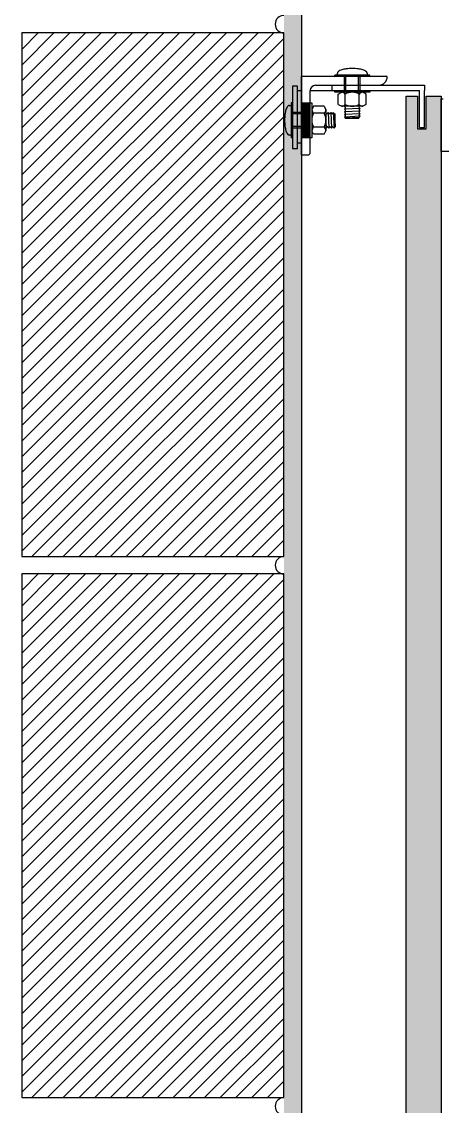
# Model space of a CAD drawing. Header units: millimetres. Extents: x -223175 to 287756, y -120611 to 352956.
# Drawn here: x 271144 to 271384, y 83849 to 84471 of the extents above; entities that cross this region are included whole.
import ezdxf

# ---------------------------------------------------------------- set-up
doc = ezdxf.new("R2010")
doc.units = ezdxf.units.MM
doc.header["$LTSCALE"] = 50
for name, color, linetype in [('10-HAT-EL', 253, 'Continuous'), ('COL', 2, 'Continuous'), ('DETAIL', 7, 'Continuous'), ('EL-8', 8, 'Continuous'), ('I-HAT', 8, 'Continuous'), ('plus-타일hat', 251, 'Continuous'), ('wal', 3, 'Continuous')]:
    doc.layers.add(name, color=color, linetype=linetype)

msp = doc.modelspace()

# ---------------------------------------------------------------- hatches: boundary and pattern name
at = {"layer": '10-HAT-EL'}
h = msp.add_hatch(dxfattribs=at)
h.set_pattern_fill('AR-SAND', color=256, scale=0.3, style=0)
h.set_pattern_definition([(37.5, (271756.727, 74399.905), (-0.48001, 14.682397), [0, -11.5824, 0, -12.954, 0, -12.3825]), (7.5, (271756.727, 74399.905), (13.4857, 21.504753), [0, -6.2484, 0, -10.4394, 0, -4.0005]), (327.5, (271747.354, 74399.905), (23.729771, 0.043116), [0, -3.81, 0, -13.716, 0, -17.907]), (317.5, (271747.354, 74399.905), (22.906694, 6.68788), [0, -1.905, 0, -8.9916, 0, -10.287])])
h.paths.add_polyline_path([(271293.797, 80444.5527), (271293.797, 80434.5527), (271293.797, 80306.6421), (271293.797, 80197.8243), (271293.797, 80134.562), (271303.7963, 80134.5622), (271303.7963, 80264.5695), (271303.7963, 80276.5695), (271303.7963, 80296.5695), (271303.7963, 84784.4266), (271293.797, 84784.4266), (271293.797, 80754.5437), (271293.797, 80744.5437)])
at = {"layer": 'I-HAT'}
h = msp.add_hatch(dxfattribs=at)
h.set_pattern_fill('ANSI31', color=256, scale=2, angle=180, style=0)
h.set_pattern_definition([(225, (230821.332, 59542.6056), (4.4901281, -4.4901281), [])])
h.paths.add_polyline_path([(271293.797, 84464.4356), (271143.797, 84464.4356), (271143.797, 84164.4446), (271293.797, 84164.4446)])
h = msp.add_hatch(dxfattribs=at)
h.set_pattern_fill('ANSI33', color=8, scale=50, style=0)
h.set_pattern_definition([(45, (247378.072, 85257.585), (-8.838835, 8.838835), []), (45, (247386.911, 85257.585), (-8.838835, 8.838835), [6.25, -3.125])])
edge = h.paths.add_edge_path()
edge.add_line((271363.797, 82946.5695), (271363.797, 84428.1695))
edge.add_line((271363.797, 84428.1695), (271370.297, 84428.1695))
edge.add_line((271370.297, 84428.1695), (271370.297, 84409.5519))
edge.add_line((271370.297, 84409.5519), (271375.197, 84409.5519))
edge.add_line((271375.197, 84409.5519), (271375.197, 84428.1695))
edge.add_line((271375.197, 84428.1695), (271383.797, 84428.1695))
edge.add_line((271383.797, 84428.1695), (271383.797, 82946.5695))
edge.add_line((271383.797, 82946.5695), (271367.043, 82946.5695))
h = msp.add_hatch(dxfattribs=at)
h.set_pattern_fill('ANSI31', color=256, scale=2, angle=180, style=0)
h.set_pattern_definition([(225, (230821.332, 59232.6146), (4.4901281, -4.4901281), [])])
h.paths.add_polyline_path([(271293.797, 84154.4446), (271143.797, 84154.4446), (271143.797, 83854.4536), (271293.797, 83854.4536)])

# ---------------------------------------------------------------- linework, layer by layer
at = {"color": 3}
for points in [[(271143.797, 84164.4446), (271293.797, 84164.4446), (271293.797, 84464.4356), (271143.797, 84464.4356)], [(271143.797, 83854.4536), (271293.797, 83854.4536), (271293.797, 84154.4446), (271143.797, 84154.4446)]]:
    msp.add_lwpolyline(points, close=True, dxfattribs=at)
at = {"layer": 'COL', "color": 8}
msp.add_line((271303.7962, 84784.4266), (271303.7963, 80134.5622), dxfattribs=at)
at = {"layer": 'DETAIL', "color": 3}
for p, q in [((271383.797, 84396.5695), (271383.797, 84426.5695)), ((271383.797, 84426.5695), (271384.997, 84426.5695)), ((271735.297, 84396.5695), (271383.797, 84396.5695))]:
    msp.add_line(p, q, dxfattribs=at)
at = {"layer": 'EL-8'}
for p, q in [((271303.797, 84394.5429, 0), (271303.797, 84439.4055, 0)), ((271352.8938, 84439.4055, 0), (271303.797, 84439.4055, 0)), ((271342.8938, 84440.218, 0), (271322.8938, 84440.218, 0)), ((271322.8938, 84439.4055, 0), (271322.8938, 84440.218, 0)), ((271324.3938, 84440.218, 0), (271324.3938, 84441.4055, 0)), ((271341.3938, 84439.4055, 0), (271324.3938, 84439.4055, 0)), ((271341.3938, 84439.4055, 0), (271324.3938, 84439.4055, 0)), ((271328.3938, 84431.4055, 0), (271328.3938, 84439.4055, 0)), ((271328.3938, 84431.4055, 0), (271328.3938, 84436.4055, 0)), ((271329.2938, 84431.4055, 0), (271329.2938, 84439.4055, 0)), ((271329.2938, 84431.4055, 0), (271329.2938, 84436.4055, 0)), ((271336.4938, 84431.4055, 0), (271336.4938, 84439.4055, 0)), ((271336.4938, 84431.4055, 0), (271336.4938, 84436.4055, 0)), ((271337.3938, 84431.4055, 0), (271337.3938, 84439.4055, 0)), ((271337.3938, 84431.4055, 0), (271337.3938, 84436.4055, 0)), ((271341.3938, 84441.4055, 0), (271341.3938, 84440.218, 0)), ((271342.8938, 84439.4055, 0), (271342.8938, 84440.218, 0)), ((271301.497, 84431.4055, 0), (271303.797, 84431.4055, 0)), ((271303.797, 84395.5429, 0), (271303.797, 84431.5429, 0)), ((271308.797, 84431.4055, 0), (271371.297, 84431.4055)), ((271308.797, 84395.4055, 0), (271308.797, 84431.4055, 0)), ((271311.7969, 84434.4055, 0), (271374.297, 84434.4055)), ((271321.4028, 84431.4055, 0), (271321.4028, 84434.4055, 0)), ((271322.8938, 84430.4055, 0), (271322.8938, 84431.4055, 0)), ((271342.8938, 84430.4055, 0), (271322.8938, 84430.4055, 0)), ((271324.8938, 84429.4055, 0), (271326.8938, 84430.4055, 0)), ((271340.8938, 84429.4055, 0), (271338.8938, 84430.4055, 0)), ((271342.8938, 84431.4055, 0), (271342.8938, 84430.4055, 0)), ((271371.297, 84410.3178), (271371.297, 84431.4055)), ((271374.297, 84434.4055), (271374.297, 84431.4055)), ((271374.297, 84410.3178), (271374.297, 84431.4055)), ((271297.9845, 84424.4055, 0), (271297.9845, 84404.4055, 0)), ((271298.797, 84424.4055, 0), (271297.9845, 84424.4055, 0)), ((271303.797, 84424.4055, 0), (271309.797, 84424.4055, 0)), ((271304.297, 84404.4055, 0), (271304.297, 84424.4055, 0)), ((271304.797, 84404.4055, 0), (271304.797, 84424.4055, 0)), ((271305.297, 84404.4055, 0), (271305.297, 84424.4055, 0)), ((271305.797, 84404.4055, 0), (271305.797, 84424.4055, 0)), ((271306.297, 84404.4055, 0), (271306.297, 84424.4055, 0)), ((271306.797, 84404.4055, 0), (271306.797, 84424.4055, 0)), ((271307.297, 84404.4055, 0), (271307.297, 84424.4055, 0)), ((271307.797, 84404.4055, 0), (271307.797, 84424.4055, 0)), ((271308.297, 84404.4055, 0), (271308.297, 84424.4055, 0)), ((271309.797, 84424.4055, 0), (271309.797, 84404.4055, 0)), ((271324.8938, 84423.4055, 0), (271324.8938, 84429.4055, 0)), ((271324.8938, 84423.4055, 0), (271326.8938, 84422.4055, 0)), ((271328.8938, 84423.4055, 0), (271328.8938, 84429.4055, 0)), ((271336.8938, 84423.4055, 0), (271336.8938, 84429.4055, 0)), ((271340.8938, 84423.4055, 0), (271338.8938, 84422.4055, 0)), ((271340.8938, 84423.4055, 0), (271340.8938, 84429.4055, 0)), ((271296.797, 84422.9055, 0), (271297.9845, 84422.9055, 0)), ((271298.797, 84422.9055, 0), (271298.797, 84405.9055, 0)), ((271308.797, 84418.9055, 0), (271298.797, 84418.9055, 0)), ((271308.797, 84418.0055, 0), (271298.797, 84418.0055, 0)), ((271308.797, 84418.9055, 0), (271303.797, 84418.9055, 0)), ((271308.797, 84418.0055, 0), (271303.797, 84418.0055, 0)), ((271310.797, 84422.4055, 0), (271309.797, 84420.4055, 0)), ((271316.797, 84422.4055, 0), (271310.797, 84422.4055, 0)), ((271316.797, 84418.4055, 0), (271310.797, 84418.4055, 0)), ((271316.797, 84422.4055, 0), (271317.797, 84420.4055, 0)), ((271317.797, 84420.4055, 0), (271317.797, 84408.4055, 0)), ((271317.797, 84418.6388, 0), (271318.0781, 84418.3389, 0)), ((271319.047, 84418.9055, 0), (271318.5158, 84418.3389, 0)), ((271319.047, 84418.9055, 0), (271319.4581, 84409.9055, 0)), ((271319.047, 84418.9055, 0), (271319.5781, 84418.3389, 0)), ((271320.547, 84418.9055, 0), (271320.0158, 84418.3389, 0)), ((271320.547, 84418.9055, 0), (271320.9581, 84409.9055, 0)), ((271320.547, 84418.9055, 0), (271321.0781, 84418.3389, 0)), ((271322.047, 84418.9055, 0), (271321.5158, 84418.3389, 0)), ((271322.047, 84418.9055, 0), (271322.4581, 84409.9055, 0)), ((271322.047, 84418.9055, 0), (271322.797, 84418.1055, 0)), ((271322.797, 84418.1055, 0), (271323.2081, 84410.7055, 0)), ((271322.797, 84418.1055, 0), (271323.2081, 84418.1055, 0)), ((271323.2081, 84410.7055, 0), (271323.2081, 84418.1055, 0)), ((271338.8938, 84422.4055, 0), (271326.8938, 84422.4055, 0)), ((271328.3938, 84422.2444, 0), (271328.5656, 84422.4055, 0)), ((271331.9208, 84422.4055, 0), (271328.3938, 84422.2444, 0)), ((271328.3938, 84422.2444, 0), (271328.9603, 84421.7132, 0)), ((271328.3938, 84420.7444, 0), (271328.9603, 84421.2755, 0)), ((271337.3938, 84421.1555, 0), (271328.3938, 84420.7444, 0)), ((271328.3938, 84420.7444, 0), (271328.9603, 84420.2132, 0)), ((271328.3938, 84419.2444, 0), (271328.9603, 84419.7755, 0)), ((271337.3938, 84419.6555, 0), (271328.3938, 84419.2444, 0)), ((271328.3938, 84419.2444, 0), (271328.9603, 84418.7132, 0)), ((271328.3938, 84417.7444, 0), (271328.9603, 84418.2755, 0)), ((271337.3938, 84418.1555, 0), (271328.3938, 84417.7444, 0)), ((271328.3938, 84417.7444, 0), (271328.9603, 84417.2132, 0)), ((271337.1271, 84422.4055, 0), (271336.8272, 84422.1243, 0)), ((271337.3938, 84421.1555, 0), (271336.8272, 84421.6866, 0)), ((271337.3938, 84421.1555, 0), (271336.8272, 84420.6243, 0)), ((271337.3938, 84419.6555, 0), (271336.8272, 84420.1866, 0)), ((271337.3938, 84419.6555, 0), (271336.8272, 84419.1243, 0)), ((271337.3938, 84418.1555, 0), (271336.8272, 84418.6866, 0)), ((271337.3938, 84418.1555, 0), (271336.8272, 84417.6243, 0)), ((271337.3938, 84416.6555, 0), (271336.8272, 84417.1866, 0)), ((271317.797, 84413.4325, 0), (271317.9581, 84409.9055, 0)), ((271328.3938, 84416.2444, 0), (271328.9603, 84416.7755, 0)), ((271337.3938, 84416.6555, 0), (271328.3938, 84416.2444, 0)), ((271328.397, 84416.2445, 0), (271329.197, 84415.4945, 0)), ((271336.597, 84415.9056, 0), (271329.197, 84415.4945, 0)), ((271329.197, 84415.4945, 0), (271336.597, 84415.4945, 0)), ((271337.397, 84416.6556, 0), (271336.597, 84415.9056, 0)), ((271336.597, 84415.9056, 0), (271336.597, 84415.4945, 0)), ((271297.9845, 84405.9055, 0), (271296.797, 84405.9055, 0)), ((271308.797, 84410.8055, 0), (271298.797, 84410.8055, 0)), ((271308.797, 84409.9055, 0), (271298.797, 84409.9055, 0)), ((271308.797, 84410.8055, 0), (271303.797, 84410.8055, 0)), ((271308.797, 84409.9055, 0), (271303.797, 84409.9055, 0)), ((271310.797, 84406.4055, 0), (271309.797, 84408.4055, 0)), ((271316.797, 84410.4055, 0), (271310.797, 84410.4055, 0)), ((271316.797, 84406.4055, 0), (271310.797, 84406.4055, 0)), ((271316.797, 84406.4055, 0), (271317.797, 84408.4055, 0)), ((271317.9581, 84409.9055, 0), (271317.797, 84410.0773, 0)), ((271317.9581, 84409.9055, 0), (271318.4892, 84410.472, 0)), ((271319.4581, 84409.9055, 0), (271318.927, 84410.472, 0)), ((271319.4581, 84409.9055, 0), (271319.9892, 84410.472, 0)), ((271320.9581, 84409.9055, 0), (271320.427, 84410.472, 0)), ((271320.9581, 84409.9055, 0), (271321.4892, 84410.472, 0)), ((271322.4581, 84409.9055, 0), (271321.927, 84410.472, 0)), ((271322.4581, 84409.9055, 0), (271323.2081, 84410.7055, 0)), ((271371.297, 84410.3178), (271374.297, 84410.3178)), ((271298.797, 84404.4055, 0), (271297.9845, 84404.4055, 0)), ((271301.497, 84401.4055, 0), (271303.797, 84401.4055, 0)), ((271308.797, 84404.4055, 0), (271303.797, 84404.4055, 0)), ((271309.797, 84404.4055, 0), (271308.797, 84404.4055, 0)), ((271307.797, 84394.4055, 0), (271303.797, 84394.4055, 0)), ((271308.797, 84395.4055, 0), (271307.797, 84394.4055, 0))]:
    msp.add_line(p, q, dxfattribs=at)
at = {"layer": 'EL-8', "elevation": 0}
for points in [[(271341.3938, 84441.4055, 0.23778892), (271340.9976, 84442.1915, 0.08510669), (271338.9042, 84443.2474, 0.04280345), (271336.3816, 84443.7899, 0.03157686), (271332.8938, 84444.0104, 0.03157686), (271329.406, 84443.7899, 0.04280345), (271326.8834, 84443.2474, 0.08510669), (271324.79, 84442.1915, 0.23778892), (271324.3938, 84441.4055, 0.23778892)], [(271296.797, 84422.9055, 0.23778892), (271296.011, 84422.5093, 0.08510669), (271294.955, 84420.4159, 0.04280345), (271294.4125, 84417.8933, 0.03157686), (271294.1921, 84414.4055, 0.03157686), (271294.4125, 84410.9177, 0.04280345), (271294.955, 84408.3951, 0.08510669), (271296.011, 84406.3017, 0.23778892), (271296.797, 84405.9055, 0.23778892)]]:
    msp.add_lwpolyline(points, format="xyb", dxfattribs=at)
msp.add_lwpolyline([(271342.8938, 84439.4055), (271337.6504, 84439.4055)], dxfattribs=at)
msp.add_lwpolyline([(271298.797, 84398.2795), (271301.497, 84398.2795), (271301.497, 84433.9465), (271298.797, 84433.9465)], close=True, dxfattribs=at)
at = {"layer": 'EL-8'}
for centre, radius, start, end in [((271347.8938, 84439.4055, 0), 5, 270, 0), ((271311.797, 84431.4055, 0), 3, 90, 180), ((271326.8258, 84427.7696, 0), 2.6368, 38.3464699, 88.5234277), ((271332.8938, 84421.9055, 0), 8.5, 61.9275131, 118.0724869), ((271338.9617, 84427.7696, 0), 2.6368, 91.4765723, 141.6535301), ((271326.8258, 84425.0414, 0), 2.6368, 271.4765723, 321.6535301), ((271332.8938, 84430.9055, 0), 8.5, 241.9275131, 298.0724869), ((271338.9617, 84425.0414, 0), 2.6368, 218.3464699, 268.5234277), ((271312.4329, 84420.4734, 0), 2.6368, 181.4765723, 231.6535301), ((271318.297, 84414.4055, 0), 8.5, 151.9275131, 208.0724869), ((271315.1611, 84420.4734, 0), 2.6368, 308.3464699, 358.5234277), ((271309.297, 84414.4055, 0), 8.5, 331.9275131, 28.0724869), ((271318.297, 84418.5441, 0), 0.3, 223.1523897, 316.8476103), ((271319.797, 84418.5441, 0), 0.3, 223.1523897, 316.8476103), ((271321.297, 84418.5441, 0), 0.3, 223.1523897, 316.8476103), ((271328.7551, 84421.4944, 0), 0.3, 313.1523897, 46.8476103), ((271328.7551, 84419.9944, 0), 0.3, 313.1523897, 46.8476103), ((271328.7551, 84418.4944, 0), 0.3, 313.1523897, 46.8476103), ((271328.7551, 84416.9944, 0), 0.3, 313.1523897, 46.8476103), ((271337.0324, 84421.9055, 0), 0.3, 133.1523897, 226.8476103), ((271337.0324, 84420.4055, 0), 0.3, 133.1523897, 226.8476103), ((271337.0324, 84418.9055, 0), 0.3, 133.1523897, 226.8476103), ((271337.0324, 84417.4055, 0), 0.3, 133.1523897, 226.8476103), ((271312.4329, 84408.3375, 0), 2.6368, 128.3464699, 178.5234277), ((271315.1611, 84408.3375, 0), 2.6368, 1.4765723, 51.6535301), ((271318.7081, 84410.2668, 0), 0.3, 43.1523897, 136.8476103), ((271320.2081, 84410.2668, 0), 0.3, 43.1523897, 136.8476103), ((271321.7081, 84410.2668, 0), 0.3, 43.1523897, 136.8476103)]:
    msp.add_arc(centre, radius, start, end, dxfattribs=at)
at = {"layer": 'plus-타일hat', "color": 8}
for centre in [(271293.797, 84469.4356), (271293.797, 84159.4446), (271293.797, 83849.4536)]:
    msp.add_arc(centre, 5, 90, 270, dxfattribs=at)
at = {"layer": 'wal'}
msp.add_lwpolyline([(271363.797, 82946.5695), (271363.797, 84428.1695), (271370.297, 84428.1695), (271370.297, 84409.5519), (271375.197, 84409.5519), (271375.197, 84428.1695), (271383.797, 84428.1695), (271383.797, 82946.5695)], dxfattribs=at)

doc.saveas('drawing.dxf')
